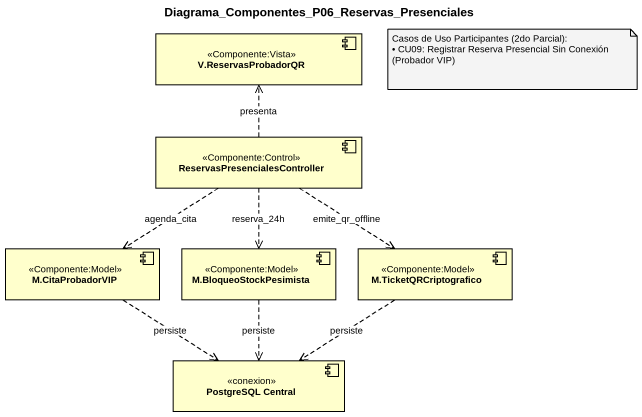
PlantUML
@startuml
title Diagrama_Componentes_P06_Reservas_Presenciales
component "V.ReservasProbadorQR" as V_ReservasProbadorQR <<Componente:Vista>>
component "ReservasPresencialesController" as ReservasPresencialesControll <<Componente:Control>>
component "M.CitaProbadorVIP" as M_CitaProbadorVIP <<Componente:Model>>
component "M.BloqueoStockPesimista" as M_BloqueoStockPesimista <<Componente:Model>>
component "M.TicketQRCriptografico" as M_TicketQRCriptografico <<Componente:Model>>
component "PostgreSQL Central" as PostgreSQL_Central <<conexion>>
ReservasPresencialesControll .up.> V_ReservasProbadorQR : presenta
ReservasPresencialesControll ..> M_CitaProbadorVIP : agenda_cita
ReservasPresencialesControll ..> M_BloqueoStockPesimista : reserva_24h
ReservasPresencialesControll ..> M_TicketQRCriptografico : emite_qr_offline
M_CitaProbadorVIP ..> PostgreSQL_Central : persiste
M_BloqueoStockPesimista ..> PostgreSQL_Central : persiste
M_TicketQRCriptografico ..> PostgreSQL_Central : persiste
note as N1
  Casos de Uso Participantes (2do Parcial):
  • CU09: Registrar Reserva Presencial Sin Conexión (Probador VIP)
end note
@enduml
